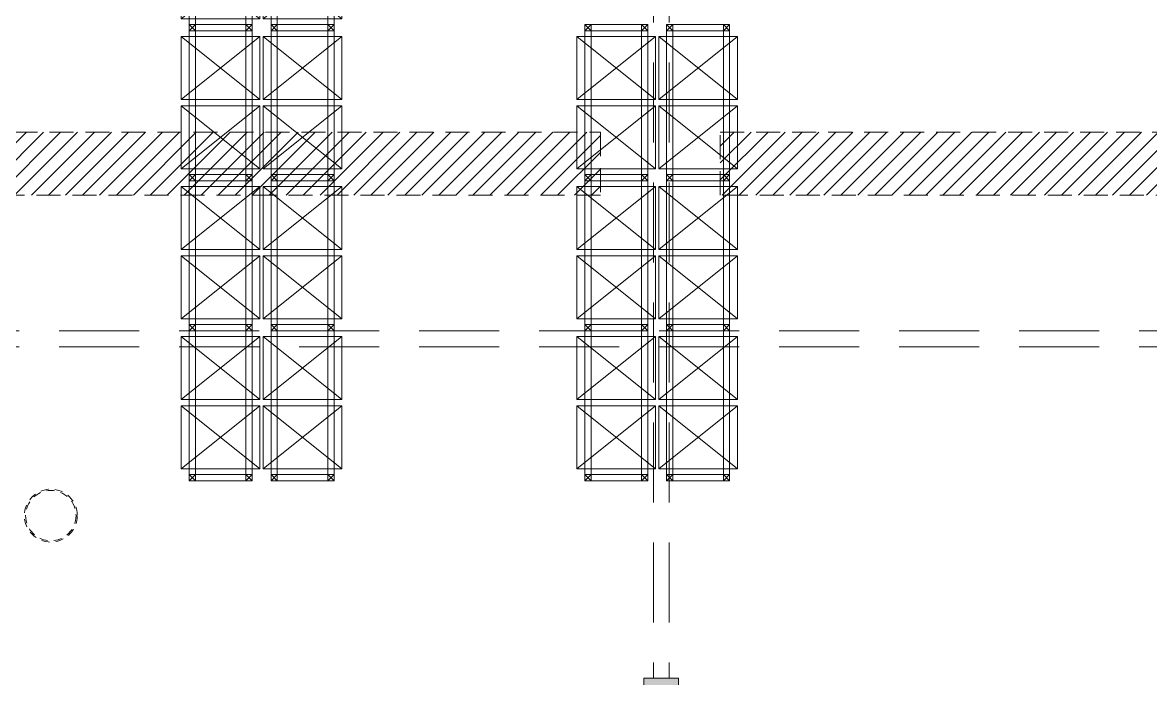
# Model space of a CAD drawing. Header units: millimetres. Extents: x 2828 to 3406, y 849 to 1266.
# Drawn here: x 2908.5 to 2926.4, y 1203.23 to 1213.64 of the extents above; entities that cross this region are included whole.
import ezdxf

# ---------------------------------------------------------------- set-up
doc = ezdxf.new("R2010")
doc.units = ezdxf.units.MM
doc.linetypes.add('DASHED', pattern=[19.05, 12.7, -6.35])
for name, color, linetype, lineweight in [('0.05', 64, 'Continuous', 5), ('columnas', 12, 'Continuous', 20), ('EQUIPAMIENTO', 4, 'Continuous', 15), ('EQUIPAMIENTO DEPOSITO', 133, 'Continuous', 15), ('proyecciones', 221, 'DASHED', 5)]:
    doc.layers.add(name, color=color, linetype=linetype, lineweight=lineweight)
doc.layers.add('eolicos nuevos', color=7, linetype='Continuous', lineweight=13, true_color=0x387000)
doc.layers.add('lucernarios nuevos', color=252, linetype='DASHED', lineweight=9, true_color=0x696969)

# ---------------------------------------------------------------- blocks, each defined once
blk = doc.blocks.new('A$C26D87C71')
at = {"layer": 'eolicos nuevos', "linetype": 'DASHED', "ltscale": 0.01}
for radius in [0.42, 0.4]:
    blk.add_circle((0, 0), radius, dxfattribs=at)
blk = doc.blocks.new('A$C45170E89')
at = {"layer": 'eolicos nuevos'}
blk.add_blockref('A$C26D87C71', (-37.194, 0), dxfattribs=at)
blk = doc.blocks.new('A$C371A6B59')
at = {"layer": 'lucernarios nuevos'}
h = blk.add_hatch(dxfattribs=at)
h.set_pattern_fill('ANSI31', color=256, scale=0.06)
h.set_pattern_definition([(45, (-2919.5706, -1108.54296), (-0.134703842, 0.134703842), [])])
h.paths.add_polyline_path([(-19.219, 1), (-1.902, 1), (-1.902, 0), (-19.219, 0)])
at = {"layer": 'lucernarios nuevos', "ltscale": 0.03}
h = blk.add_hatch(dxfattribs=at)
h.set_pattern_fill('ANSI31', color=256, scale=0.06)
h.set_pattern_definition([(45, (-2900.79639, -1108.54296), (-0.134703842, 0.134703842), [])])
h.paths.add_polyline_path([(0, 1), (16.438, 1), (16.438, 0), (0, 0)])
for points in [[(-19.219, 1), (-1.902, 1), (-1.902, 0), (-19.219, 0)], [(0, 1), (16.438, 1), (16.438, 0), (0, 0)]]:
    blk.add_lwpolyline(points, close=True, dxfattribs=at)
blk = doc.blocks.new('colum. perim')
at = {"layer": '0.05'}
h = blk.add_hatch(color=256, dxfattribs=at)
h.dxf.hatch_style = 1
h.paths.add_polyline_path([(1.567, 49.616), (1.567, 49.966), (1.017, 49.966), (1.017, 49.616)])
at = {"layer": 'columnas'}
for p, q in [((1.567, 49.966), (1.017, 49.966)), ((1.017, 49.966), (1.017, 49.616)), ((1.017, 49.966), (1.567, 49.966)), ((1.017, 49.616), (1.017, 49.966)), ((1.567, 49.616), (1.567, 49.966)), ((1.567, 49.966), (1.567, 49.616)), ((1.017, 49.616), (1.567, 49.616)), ((1.567, 49.616), (1.017, 49.616))]:
    blk.add_line(p, q, dxfattribs=at)
blk = doc.blocks.new('rack relevado')
at = {"layer": 'EQUIPAMIENTO', "linetype": 'DASHED'}
for p, q in [((-2.3, 1.125), (-2.3, -0.125)), ((-1.3, -0.125), (-2.3, 1.125)), ((-2.3, -0.125), (-1.3, 1.125)), ((-2.3, 1.125), (-1.3, 1.125)), ((-1.3, 1.125), (-1.3, -0.125)), ((-0.2, -0.125), (-1.2, 1.125)), ((-1.2, -0.125), (-0.2, 1.125)), ((-1.2, 1.125), (-0.2, 1.125)), ((-1.2, 1.125), (-1.2, -0.125)), ((-0.2, -0.125), (-0.2, 1.125)), ((-2.3, -0.125), (-1.3, -0.125)), ((-1.2, -0.125), (-0.2, -0.125))]:
    blk.add_line(p, q, dxfattribs=at)
at = {"layer": 'EQUIPAMIENTO'}
for p, q in [((-2.49, 1), (-2.39, 1)), ((-2.49, 1), (-2.49, 0)), ((-2.49, 1), (-2.49, 0)), ((-2.49, 1), (-2.49, 0)), ((-2.39, 0.9), (-2.49, 1)), ((-2.49, 0.9), (-2.39, 1)), ((-2.49, 0.9), (-0.01, 0.9)), ((-2.4, 1), (-0.1, 1)), ((-2.39, 1), (-2.39, 0.075)), ((-2.39, 1), (-2.39, 0)), ((-2.39, 1), (-2.39, 0)), ((-2.39, 1), (-2.39, 0)), ((-2.39, 1), (-2.39, 0)), ((-0.11, 1), (-0.01, 1)), ((-0.11, 1), (-0.01, 1)), ((-0.11, 1), (-0.01, 1)), ((-0.11, 1), (-0.11, 0)), ((-0.11, 1), (-0.11, 0)), ((-0.11, 1), (-0.11, 0)), ((-0.01, 0.9), (-0.11, 1)), ((-0.11, 0.9), (-0.01, 1)), ((-0.11, 0.9), (-0.01, 0.9)), ((-0.01, 1), (-0.01, 0.075)), ((-0.01, 1), (-0.01, 0)), ((-0.01, 1), (-0.01, 0)), ((-0.01, 1), (-0.01, 0)), ((-0.01, 1), (-0.01, 0)), ((-2.49, 0.1), (-2.39, 0.1)), ((-2.49, 0.1), (-0.01, 0.1)), ((-2.39, 0), (-2.49, 0.1)), ((-2.49, 0), (-2.39, 0.1)), ((-2.49, 0), (-2.39, 0)), ((-0.01, 0), (-0.11, 0.1)), ((-0.11, 0), (-0.01, 0.1)), ((-0.11, 0), (-0.01, 0)), ((-2.39, 0), (-2.49, 0)), ((-0.1, 0), (-2.4, 0)), ((-0.01, 0), (-0.11, 0))]:
    blk.add_line(p, q, dxfattribs=at)
for points in [[(-2.49, 1), (-2.39, 1), (-2.39, 0.9), (-2.49, 0.9), (-2.49, 1)], [(-0.11, 1), (-0.01, 1), (-0.01, 0.9), (-0.11, 0.9), (-0.11, 1)], [(-2.49, 0.1), (-2.39, 0.1), (-2.39, 0), (-2.49, 0), (-2.49, 0.1)], [(-0.11, 0.1), (-0.01, 0.1), (-0.01, 0), (-0.11, 0), (-0.11, 0.1)]]:
    blk.add_lwpolyline(points, dxfattribs=at)
blk = doc.blocks.new('A$C76B62473')
at = {"layer": 'EQUIPAMIENTO', "rotation": 90}
for p in [(-1.425, 9.44), (-1.425, 7.06), (-1.425, 4.68), (-1.425, 2.3)]:
    blk.add_blockref('rack relevado', p, dxfattribs=at)
at = {"layer": 'EQUIPAMIENTO', "xscale": -1, "rotation": 270}
for p in [(-1.125, 9.44), (-1.125, 7.06), (-1.125, 4.68), (-1.125, 2.3)]:
    blk.add_blockref('rack relevado', p, dxfattribs=at)

msp = doc.modelspace()

# ---------------------------------------------------------------- linework, layer by layer
at = {"layer": 'proyecciones', "color": 251, "ltscale": 0.1, "true_color": 0x6b6b6b}
for p, q in [((2918.509, 1235.865, -101.167), (2918.509, 1203.233, -26.993)), ((2918.759, 1235.865, -101.167), (2918.759, 1203.233, -26.993)), ((2899.553, 1208.745, 0.061), (2955.219, 1208.745)), ((2899.553, 1208.495, 0.061), (2955.219, 1208.495))]:
    msp.add_line(p, q, dxfattribs=at)

# ---------------------------------------------------------------- block references
at = {"layer": 'columnas'}
msp.add_blockref('colum. perim', (2917.342, 1153.266, -101.167), dxfattribs=at)
at = {"layer": 'eolicos nuevos'}
msp.add_blockref('A$C45170E89', (2946.139, 1205.814, -50.553), dxfattribs=at)
at = {"layer": 'EQUIPAMIENTO', "rotation": 90}
for p in [(2918.42, 1213.617, -101.167), (2918.42, 1211.237, -101.167), (2918.42, 1208.857, -101.167)]:
    msp.add_blockref('rack relevado', p, dxfattribs=at)
at = {"layer": 'EQUIPAMIENTO', "xscale": -1, "rotation": 270}
for p in [(2918.72, 1213.617, -101.167), (2918.72, 1211.237, -101.167), (2918.72, 1208.857, -101.167)]:
    msp.add_blockref('rack relevado', p, dxfattribs=at)
at = {"layer": 'EQUIPAMIENTO DEPOSITO'}
msp.add_blockref('A$C76B62473', (2913.565, 1206.557, 97.901), dxfattribs=at)
at = {"layer": 'lucernarios nuevos'}
msp.add_blockref('A$C371A6B59', (2919.571, 1210.9, 0.02), dxfattribs=at)

doc.saveas('drawing.dxf')
